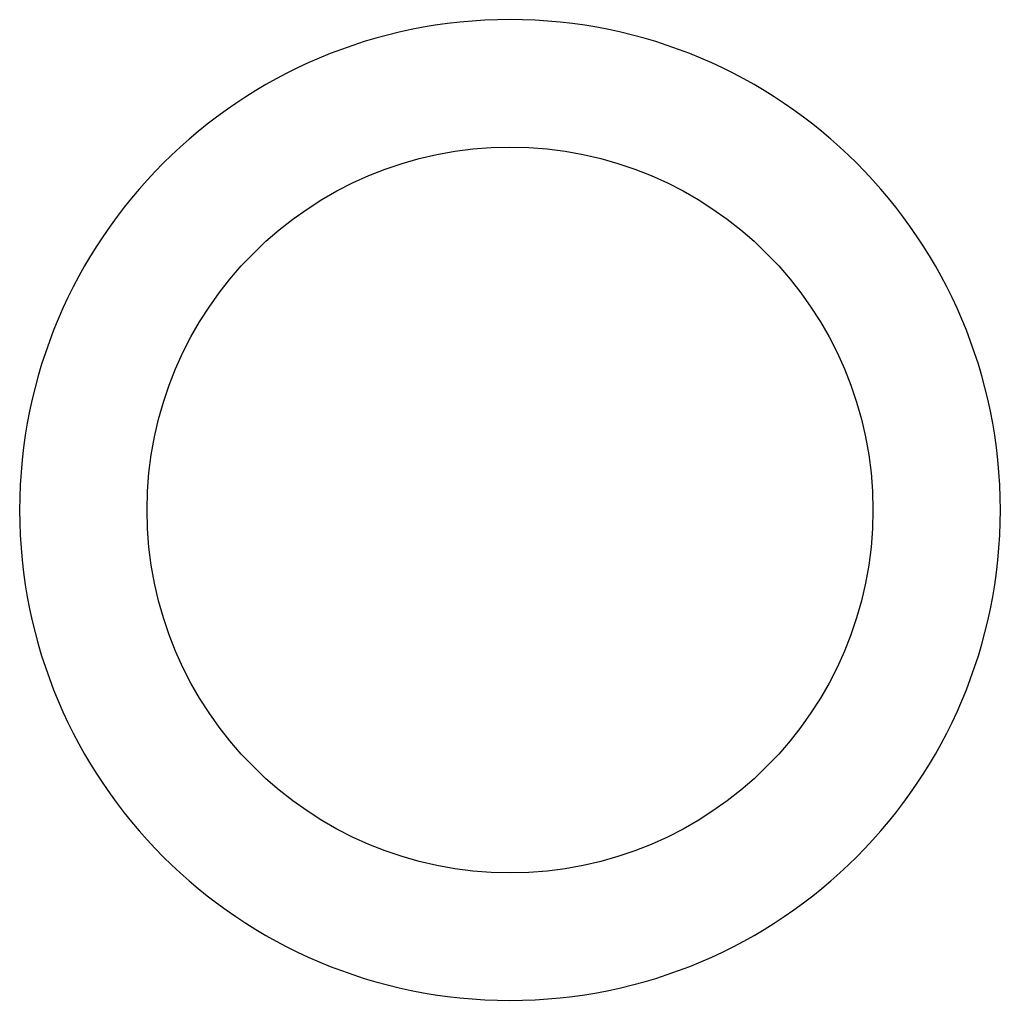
# Model space of a CAD drawing. Header units: millimetres. Extents: x 0 to 12.7, y 0 to 12.7.
import ezdxf

# ---------------------------------------------------------------- set-up
doc = ezdxf.new("R2010")
doc.units = ezdxf.units.MM
doc.layers.add('CUT', color=7, linetype='CONTINUOUS')
doc.layers.add('HOLE', color=7, linetype='CONTINUOUS')

msp = doc.modelspace()

# ---------------------------------------------------------------- linework, layer by layer
at = {"layer": 'CUT'}
msp.add_lwpolyline([(0, 6.35, 1), (12.7, 6.35, 1)], format="xyb", close=True, dxfattribs=at)
at = {"layer": 'HOLE'}
msp.add_lwpolyline([(1.65, 6.35, -1), (11.05, 6.35, -1)], format="xyb", close=True, dxfattribs=at)

doc.saveas('drawing.dxf')
